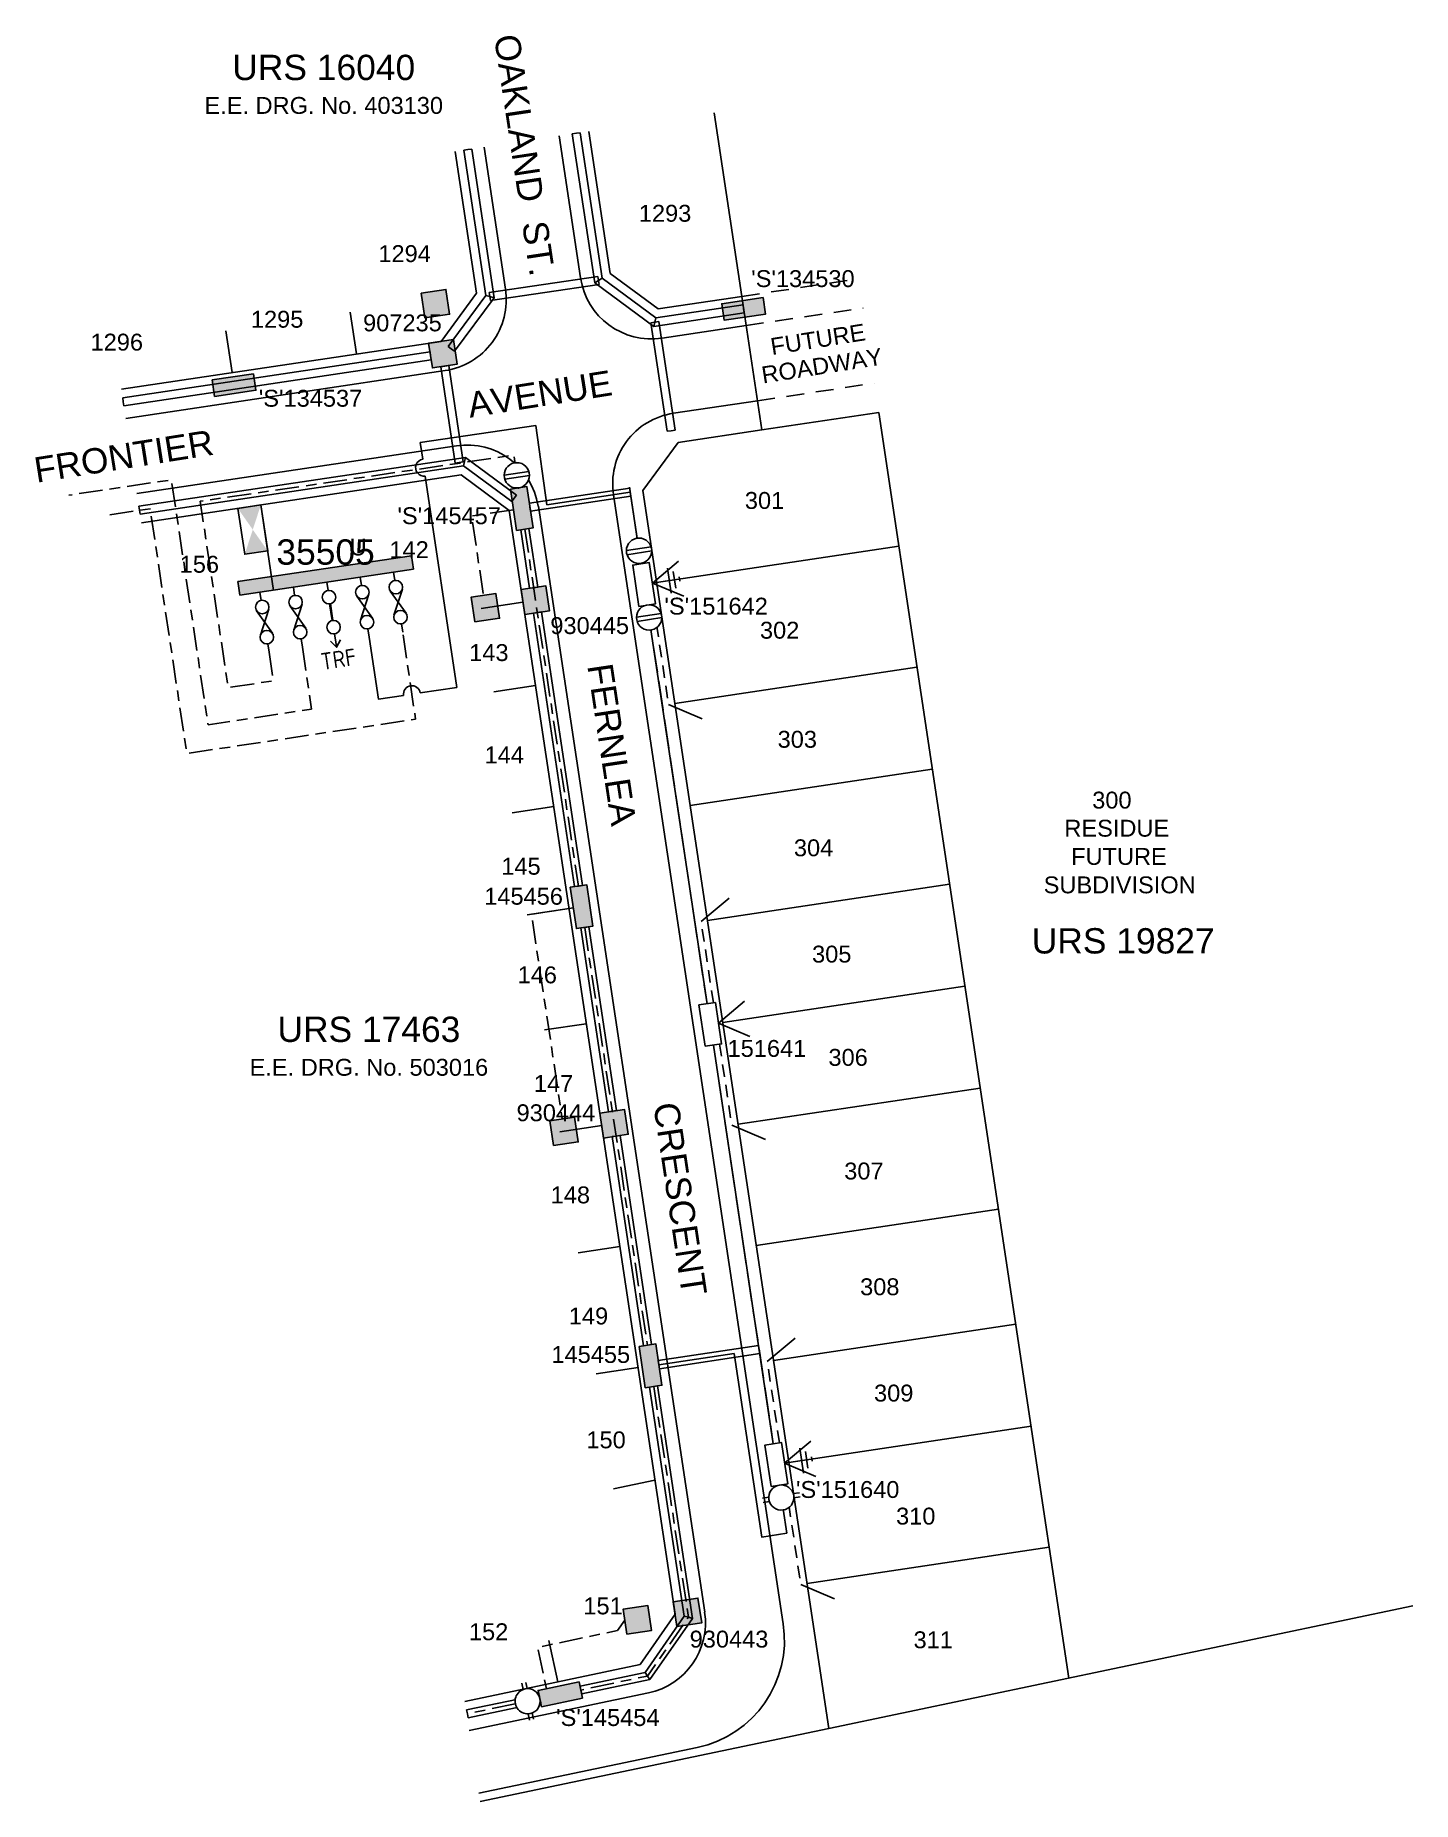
# Model space of a CAD drawing. Header units: metres. Extents: x 298033 to 298196, y 6268902 to 6269111.
import ezdxf
from ezdxf.enums import TextEntityAlignment as Align

# ---------------------------------------------------------------- set-up
doc = ezdxf.new("R2010")
doc.units = ezdxf.units.M
doc.header["$LTSCALE"] = 0.7
for name, pattern in [('Cable Exist OH', [1, 1, 0]), ('Cable Exist UG', [8.2, 4, -1.2, 1.8, -1.2]), ('Dash', [5, 3, -2]), ('IE Trench LV', [6.5, 5, -1.5])]:
    doc.linetypes.add(name, pattern=pattern)
doc.layers.get('0').update_dxf_attribs({"color": 6})
for name, color, linetype in [('_User Miscellaneous1', 3, 'Continuous'), ('_User Miscellaneous4', 7, 'Continuous'), ('_User Miscellaneous6', 7, 'Continuous'), ('_User Miscellaneous7', 150, 'Continuous'), ('_User Miscellaneous8', 7, 'Continuous'), ('_User_LV_Exist', 7, 'Continuous'), ('Cadastre Developer_SP_NEW', 4, 'Continuous'), ('Cadastre Roads_SP_NEW', 8, 'Continuous'), ('Equip_LV_MOD', 5, 'Continuous'), ('Equip_LV_NEW', 5, 'Continuous'), ('Mains_LV_NEW_T84', 2, 'Continuous'), ('Services_SP_NEW_UG', 2, 'Continuous'), ('Sub_LV_EXT', 5, 'Continuous'), ('Sub_SP_EXT', 7, 'Continuous'), ('SupportsUG_SP_LV_EXT', 7, 'Continuous'), ('SupportsUG_SP_LV_NEW', 2, 'Continuous'), ('SupportsUG_SP_LV_SL_EXT', 7, 'Continuous'), ('Trench_SP_NEW', 2, 'Continuous'), ('UG_Details_SP_MISC', 7, 'Continuous')]:
    doc.layers.add(name, color=color, linetype=linetype)
doc.styles.add('ARIAL', font='arial.ttf', dxfattribs={"height": 2})
doc.styles.add('COLUMN_LABEL', font='arial.ttf')
doc.styles.add('iecARIAL', font='arial.ttf', dxfattribs={"height": 2})
doc.styles.add('IESYMBOL1', font='isocp.shx')
doc.styles.add('POLE_LABEL', font='arial.ttf')
doc.styles.get("Standard").update_dxf_attribs({"font": 'arial.ttf'})
doc.styles.add('style1', font='iso3098b.shx')
doc.linetypes.add('Cable New UG', pattern='A,8,-1,["x",style1,S=3.5,R=0,X=0.35,Y=-1],-3.5', length=12.5)

# ---------------------------------------------------------------- blocks, each defined once
blk = doc.blocks.new('PILLAR_EXT')
blk.add_hatch(color=256).paths.add_polyline_path([(-2.475, 2.49), (-2.475, 0.51), (2.475, 0.51), (2.475, 2.49)])
blk.add_lwpolyline([(-2.475, 0.51), (2.475, 0.51), (2.475, 2.49), (-2.475, 2.49)], close=True)
for tag, p, flags in [('OWNED_BY', (0, 1.3), 9), ('STATE', (0, 1.1), 9), ('SUPPORT_TYPE', (0, 0.9), 9), ('USAGE', (0, 0.7), 9), ('LEGEND', (0, 0.5), 9), ('LOCATION', (0, 0.3), 9), ('NOTES', (0, 0.1), 9), ('PARENT', (0, -0.1), 9), ('STREETNAME', (0, -0.3), 9), ('SUBURB', (0, -0.5), 1)]:
    blk.add_attdef(tag, p, '', height=0.2, dxfattribs=dict(flags=flags))
at = {"layer": '_User Miscellaneous6', "style": 'ARIAL', "flags": 8}
blk.add_attdef('ASSET_NUM', text='', height=2, dxfattribs=at).set_placement((1.5, 7.5), align=Align.TOP_LEFT)
blk = doc.blocks.new('COLUMN_EXT')
at = {"layer": '_User Miscellaneous7'}
blk.add_hatch(color=256, dxfattribs=at).paths.add_polyline_path([(-7.49, 1.48), (-7.49, -1.49), (-4.52, -1.49), (-4.52, 1.48)])
at = {"layer": '_User Miscellaneous8'}
blk.add_hatch(color=256, dxfattribs=at).paths.add_polyline_path([(-1.49, 1.48), (-1.49, -1.49), (1.48, -1.49), (1.48, 1.48)])
at = {"layer": '_User Miscellaneous7'}
blk.add_lwpolyline([(-7.49, -1.49), (-4.52, -1.49), (-4.52, 1.48), (-7.49, 1.48)], close=True, dxfattribs=at)
at = {"layer": '_User Miscellaneous8'}
blk.add_lwpolyline([(-1.49, -1.49), (1.48, -1.49), (1.48, 1.48), (-1.49, 1.48)], close=True, dxfattribs=at)
at = {"flags": 9}
for tag, style, p in [('STRUCTURE_PLANT_NUMBER', 'POLE_LABEL', (1.81, 0.03)), ('STREET_CODE', 'COLUMN_LABEL', (1.81, -0.2))]:
    blk.add_attdef(tag, text='', height=0.2, dxfattribs=dict(at, style=style)).set_placement(p, align=Align.MIDDLE_LEFT)
for tag, p in [('COLUMN_TYPE', (1.81, -0.4)), ('OWNED_BY', (1.81, -0.6)), ('STATE', (1.81, -0.8)), ('USAGE', (1.81, -1)), ('STREETNAME', (1.81, -1.6)), ('SUBURB', (1.81, -1.8)), ('LEGEND', (1.81, -1.2)), ('LOCATION', (1.81, -1.4)), ('NOTES', (1.81, -2))]:
    blk.add_attdef(tag, text='', height=0.2, dxfattribs=at).set_placement(p, align=Align.MIDDLE_LEFT)
at = {"flags": 1}
blk.add_attdef('Z', (1.81, -2.35), '', height=0.2, dxfattribs=at)
at = {"layer": '_User Miscellaneous6', "style": 'ARIAL', "flags": 8}
blk.add_attdef('ASSET_NUM', text='', height=2, dxfattribs=at).set_placement((2, 2), align=Align.MIDDLE_LEFT)
blk = doc.blocks.new('*U24')
blk.add_lwpolyline([(0, 1.375), (5.5, 1.375), (5.5, -1.375), (0, -1.375)], close=True)
blk.add_solid([(0, -1.375), (0, 1.375), (5.5, 1.375), (5.5, -1.375)])
for tag, height, flags, p in [('ASSET_NUM', 3, 8, (5.84, 2.545)), ('STREET_CODE', 0.2, 9, (5.34, 0.545)), ('OPERATING_VOLTAGE', 0.2, 9, (5.34, -0.055)), ('CONSTRUCTED_VOLTAGE', 0.2, 9, (5.34, 0.345)), ('NO_PHASES', 0.2, 9, (5.34, 0.145)), ('ORIENTATION', 0.2, 9, (5.34, -0.255)), ('OWNED_BY', 0.2, 9, (5.34, -0.455)), ('OPERATED_BY', 0.2, 9, (5.34, -0.655)), ('SECONDARY_VOLTAGE', 0.2, 9, (5.34, -1.055)), ('STATE', 0.2, 9, (5.34, -1.255)), ('SUBSTATION_TYPE', 0.2, 9, (5.34, -1.655)), ('USAGE', 0.2, 9, (5.34, -1.855)), ('MAINTAINED_BY', 0.2, 9, (5.34, -0.855)), ('PARENT', 0.2, 9, (5.34, -1.455)), ('LEGEND', 0.2, 9, (5.34, -2.055)), ('Z', 0.2, 1, (5.34, -3.055)), ('STREETNAME', 0.2, 9, (5.34, -2.455)), ('SUBURB', 0.2, 9, (5.34, -2.655)), ('LOCATION', 0.2, 9, (5.34, -2.255)), ('NOTES', 0.2, 9, (5.34, -2.855))]:
    blk.add_attdef(tag, text='', height=height, dxfattribs=dict(flags=flags)).set_placement(p, align=Align.MIDDLE_LEFT)
blk = doc.blocks.new('*U22')
at = {"lineweight": -3}
blk.add_lwpolyline([(-2.48, 2.49), (2.47, 2.49), (2.47, 0.51), (-2.48, 0.51)], close=True, dxfattribs=at)
for tag, flags, p in [('STREET_CODE', 9, (1.5, 3.5)), ('OWNED_BY', 9, (1.5, 3.3)), ('OPERATED_BY', 9, (1.5, 3.1)), ('STATE', 9, (1.5, 2.7)), ('SUPPORT_TYPE', 9, (1.5, 2.5)), ('MAINTAINED_BY', 9, (1.5, 2.9)), ('USAGE', 9, (1.5, 2.3)), ('LEGEND', 9, (1.5, 2.1)), ('SUBURB', 9, (1.5, 1.7)), ('STREETNAME', 9, (1.5, 1.5)), ('Z', 1, (1.5, 0.9)), ('PARENT', 9, (1.5, 1.9)), ('LOCATION', 9, (1.5, 1.3)), ('NOTES', 9, (1.5, 1.1))]:
    blk.add_attdef(tag, text='', height=0.2, dxfattribs=dict(flags=flags)).set_placement(p, align=Align.MIDDLE_LEFT)
at = {"layer": '_User Miscellaneous4', "style": 'ARIAL', "flags": 8}
blk.add_attdef('ASSET_NUM', text='', height=2, dxfattribs=at).set_placement((2, 5.5), align=Align.MIDDLE_LEFT)
blk = doc.blocks.new('A$C1B2C29DD')
at = {"layer": 'Services_SP_NEW_UG', "color": 2, "flags": 128}
for points in [[(0, 0), (-2.1, 3.44)], [(0, 0), (2.1, 3.44)]]:
    blk.add_lwpolyline(points, dxfattribs=at)
blk = doc.blocks.new('*U31')
at = {"layer": 'Services_SP_NEW_UG', "color": 2, "flags": 128}
blk.add_lwpolyline([(14.5, -0.75), (16.75, 2.93)], dxfattribs=at)
at = {"layer": 'Services_SP_NEW_UG', "color": 2, "linetype": 'Dash', "ltscale": 0.7, "flags": 128}
blk.add_lwpolyline([(2.47, -0.75), (14.5, -0.75)], dxfattribs=at)
blk = doc.blocks.new('*U32')
at = {"layer": 'Services_SP_NEW_UG', "color": 2, "flags": 128}
blk.add_lwpolyline([(12.2, -0.75), (14.45, 2.93)], dxfattribs=at)
at = {"layer": 'Services_SP_NEW_UG', "color": 2, "linetype": 'Dash', "ltscale": 0.7, "flags": 128}
blk.add_lwpolyline([(2.47, -0.75), (12.2, -0.75)], dxfattribs=at)
blk = doc.blocks.new('*U33')
at = {"layer": 'Services_SP_NEW_UG', "color": 2, "flags": 128}
blk.add_lwpolyline([(-12.2, -0.75), (-14.45, 2.93)], dxfattribs=at)
at = {"layer": 'Services_SP_NEW_UG', "color": 2, "linetype": 'Dash', "ltscale": 0.7, "flags": 128}
blk.add_lwpolyline([(-2.47, -0.75), (-12.2, -0.75)], dxfattribs=at)
blk = doc.blocks.new('*U34')
at = {"layer": 'Services_SP_NEW_UG', "color": 2, "flags": 128}
blk.add_lwpolyline([(-12.2, -0.75), (-14.45, 2.93)], dxfattribs=at)
at = {"layer": 'Services_SP_NEW_UG', "color": 2, "linetype": 'Dash', "ltscale": 0.7, "flags": 128}
blk.add_lwpolyline([(-2.47, -0.75), (-12.2, -0.75)], dxfattribs=at)
blk = doc.blocks.new('*U35')
at = {"layer": 'Services_SP_NEW_UG', "color": 2, "flags": 128}
blk.add_lwpolyline([(14.5, -0.75), (16.75, 2.93)], dxfattribs=at)
at = {"layer": 'Services_SP_NEW_UG', "color": 2, "linetype": 'Dash', "ltscale": 0.7, "flags": 128}
blk.add_lwpolyline([(2.47, -0.75), (14.5, -0.75)], dxfattribs=at)
blk = doc.blocks.new('LV_UG_LINKS_CLOSED_NEW')
for tag, flags, p in [('ACTUAL_STATUS', 9, (1.5, 0)), ('CONSTRUCTED_VOLTAGE', 9, (1.5, -0.2)), ('OPERATING_VOLTAGE', 9, (1.5, -0.6)), ('ORIENTATION', 9, (1.5, -0.8)), ('STATE', 9, (1.5, -1)), ('SWITCH_TYPE', 9, (1.5, -1.2)), ('OWNED_BY', 9, (1.5, -1.8)), ('OPERATED_BY', 9, (1.5, -2)), ('NO_PHASES', 9, (1.5, -0.4)), ('USAGE', 9, (1.5, -1.4)), ('NOTES', 9, (1.5, -1.6)), ('TYPE', 9, (1.5, -2.6)), ('Z', 1, (1.5, -2.8)), ('MAINTAINED_BY', 9, (1.5, -2.2)), ('NUMBER_OF_PHASES', 9, (1.5, -2.4))]:
    blk.add_attdef(tag, text='', height=0.2, dxfattribs=dict(flags=flags)).set_placement(p, align=Align.MIDDLE_LEFT)
blk.add_wipeout([(-1.06, -5.84), (-1.18, -5.98), (-1.29, -6.14), (-1.37, -6.31), (-1.43, -6.48), (-1.48, -6.67), (-1.49, -6.85), (-1.49, -7.04), (-1.46, -7.23), (-1.41, -7.41), (-1.33, -7.58), (-1.24, -7.74), (-1.12, -7.89), (-0.99, -8.02), (-0.84, -8.14), (-0.68, -8.23), (-0.51, -8.31), (-0.33, -8.36), (-0.14, -8.39), (0.05, -8.39), (0.23, -8.38), (0.42, -8.33), (0.59, -8.27), (0.76, -8.19), (0.92, -8.08), (1.06, -7.96), (1.18, -7.82), (1.29, -7.66), (1.37, -7.49), (1.43, -7.32), (1.48, -7.13), (1.49, -6.95), (1.49, -6.76), (1.46, -6.57), (1.41, -6.39), (1.33, -6.22), (1.24, -6.06), (1.12, -5.91), (0.99, -5.78), (0.84, -5.66), (0.68, -5.57), (0.51, -5.49), (0.33, -5.44), (0.14, -5.41), (-0.05, -5.41), (-0.23, -5.42), (-0.42, -5.47), (-0.59, -5.53), (-0.76, -5.61), (-0.92, -5.72)])
for p, q in [((-1.48, -6.65), (1.48, -6.65)), ((-1.48, -7.15), (1.48, -7.15))]:
    blk.add_line(p, q)
blk.add_circle((0, -6.9), 1.5)
blk = doc.blocks.new('LV_UG_LINKS_OPEN_NEW')
for tag, p, flags in [('ORIENTATION', (0, 0), 9), ('Z', (0, 0), 1), ('USAGE', (0, -0.2), 9), ('NOTES', (0, -0.4), 9)]:
    blk.add_attdef(tag, p, '', height=0.2, dxfattribs=dict(flags=flags))
blk.add_wipeout([(-1.17, -5.97), (-1.28, -6.12), (-1.36, -6.29), (-1.43, -6.46), (-1.47, -6.65), (-1.49, -6.83), (-1.49, -7.02), (-1.46, -7.21), (-1.41, -7.39), (-1.34, -7.56), (-1.25, -7.72), (-1.13, -7.87), (-1, -8.01), (-0.86, -8.12), (-0.7, -8.22), (-0.53, -8.3), (-0.35, -8.35), (-0.16, -8.39), (0.03, -8.39), (0.21, -8.38), (0.4, -8.34), (0.57, -8.28), (0.74, -8.2), (0.9, -8.09), (1.04, -7.97), (1.17, -7.83), (1.28, -7.68), (1.36, -7.51), (1.43, -7.34), (1.47, -7.15), (1.49, -6.97), (1.49, -6.78), (1.46, -6.59), (1.41, -6.41), (1.34, -6.24), (1.25, -6.08), (1.13, -5.93), (1, -5.79), (0.86, -5.68), (0.7, -5.58), (0.53, -5.5), (0.35, -5.45), (0.16, -5.41), (-0.03, -5.41), (-0.21, -5.42), (-0.4, -5.46), (-0.57, -5.52), (-0.74, -5.6), (-0.9, -5.71), (-1.04, -5.83)])
for p, q in [((-1.47, -6.65), (-2.22, -6.65)), ((-1.47, -7.15), (-2.22, -7.15)), ((1.47, -6.65), (2.22, -6.65)), ((1.47, -7.15), (2.22, -7.15))]:
    blk.add_line(p, q)
blk.add_lwpolyline([(1.49, -6.9, 1), (-1.49, -6.9, 1)], format="xyb", close=True)
blk = doc.blocks.new('TX_LINK_NEW')
h = blk.add_hatch(color=256)
edge = h.paths.add_edge_path()
edge.add_line((2.6, 0.05), (4.6, 0.05))
edge.add_arc((5.4, 0.01), 0.8, 177.2353, 184.4027)
edge.add_line((4.6, -0.05), (2.6, -0.05))
edge.add_arc((1.8, 0), 0.8, 356.4167, 363.5833)
blk.add_line((7.2, 0.01), (7.8, 0.01))
for points in [[(1, 0), (0, 0)], [(2.6, 0.05), (4.6, 0.05)], [(6.2, 0.01), (7.2, 0.01)], [(7, -0.59), (7.8, 0.01), (7, 0.61)], [(2.6, -0.05), (4.6, -0.05)]]:
    blk.add_lwpolyline(points)
for centre in [(1.8, 0), (5.4, 0.01)]:
    blk.add_circle(centre, 0.8)
for centre, start, end in [((1.8, 0), 356.4167, 3.5833), ((5.4, 0.01), 177.2353, 184.4027)]:
    blk.add_arc(centre, 0.8, start, end)
at = {"style": 'IESYMBOL1'}
blk.add_text('TRF', height=2, rotation=90, dxfattribs=at).set_placement((9.24, 0.01), align=Align.MIDDLE_CENTER)
at = {"flags": 1}
blk.add_attdef('Z', (0, 0), '', height=0.2, dxfattribs=at)
at = {"layer": 'Sub_LV_EXT', "flags": 1}
for tag, p in [('ORIENTATION', (2.14, -1.53)), ('USAGE', (2.14, -1.14)), ('NOTES', (2.14, -3.07))]:
    blk.add_attdef(tag, p, '', height=0.2, dxfattribs=at)
blk = doc.blocks.new('LV_UG_DFUSE_CLOSED_NEW')
for points in [[(1, 0), (0, 0)], [(5.04, 0.73), (2.16, -0.72)], [(5.05, -0.71), (2.16, 0.72)], [(6.2, 0.01), (7.2, 0.01)]]:
    blk.add_lwpolyline(points)
for centre in [(1.8, 0), (5.4, 0.01)]:
    blk.add_circle(centre, 0.8)
for tag, flags, p in [('ACTUAL_STATUS', 9, (1.5, 0)), ('CONSTRUCTED_VOLTAGE', 9, (1.5, -0.2)), ('OPERATED_BY', 9, (1.5, -0.6)), ('OWNED_BY', 9, (1.5, -1)), ('OPERATING_VOLTAGE', 9, (1.5, -1.2)), ('ORIENTATION', 9, (1.5, -1.4)), ('STATE', 9, (1.5, -1.6)), ('SWITCH_TYPE', 9, (1.5, -1.8)), ('NO_PHASES', 9, (1.5, -0.4)), ('MAINTAINED_BY', 9, (1.5, -0.8)), ('USAGE', 9, (1.5, -2)), ('Z', 1, (1.5, -2.4)), ('NOTES', 9, (1.5, -2.2))]:
    blk.add_attdef(tag, text='', height=0.2, dxfattribs=dict(flags=flags)).set_placement(p, align=Align.MIDDLE_LEFT)
blk = doc.blocks.new('*U30')
for points in [[(1, 0), (0, 0)], [(6.2, 0.01), (7.2, 0.01)]]:
    blk.add_lwpolyline(points)
for centre in [(1.8, 0), (5.4, 0.01)]:
    blk.add_circle(centre, 0.8)
for tag, flags, p in [('ACTUAL_STATUS', 9, (1.5, 0)), ('CONSTRUCTED_VOLTAGE', 9, (1.5, -0.2)), ('OPERATED_BY', 9, (1.5, -0.6)), ('OWNED_BY', 9, (1.5, -1)), ('OPERATING_VOLTAGE', 9, (1.5, -1.2)), ('ORIENTATION', 9, (1.5, -1.4)), ('STATE', 9, (1.5, -1.6)), ('SWITCH_TYPE', 9, (1.5, -1.8)), ('NO_PHASES', 9, (1.5, -0.4)), ('MAINTAINED_BY', 9, (1.5, -0.8)), ('USAGE', 9, (1.5, -2)), ('Z', 1, (1.5, -2.4)), ('NOTES', 9, (1.5, -2.2))]:
    blk.add_attdef(tag, text='', height=0.2, dxfattribs=dict(flags=flags)).set_placement(p, align=Align.MIDDLE_LEFT)
blk = doc.blocks.new('*U25')
for points in [[(1, 0), (0, 0)], [(5.04, 0.73), (2.16, -0.72)], [(5.05, -0.71), (2.16, 0.72)], [(6.2, 0.01), (7.2, 0.01)]]:
    blk.add_lwpolyline(points)
for centre in [(1.8, 0), (5.4, 0.01)]:
    blk.add_circle(centre, 0.8)
for tag, flags, p in [('ACTUAL_STATUS', 9, (1.5, 0)), ('CONSTRUCTED_VOLTAGE', 9, (1.5, -0.2)), ('OPERATED_BY', 9, (1.5, -0.6)), ('OWNED_BY', 9, (1.5, -1)), ('OPERATING_VOLTAGE', 9, (1.5, -1.2)), ('ORIENTATION', 9, (1.5, -1.4)), ('STATE', 9, (1.5, -1.6)), ('SWITCH_TYPE', 9, (1.5, -1.8)), ('NO_PHASES', 9, (1.5, -0.4)), ('MAINTAINED_BY', 9, (1.5, -0.8)), ('USAGE', 9, (1.5, -2)), ('Z', 1, (1.5, -2.4)), ('NOTES', 9, (1.5, -2.2))]:
    blk.add_attdef(tag, text='', height=0.2, dxfattribs=dict(flags=flags)).set_placement(p, align=Align.MIDDLE_LEFT)
blk = doc.blocks.new('Earth')
for p, q in [((0, -2.04), (0, 0)), ((-1.5, -2.04), (1.5, -2.04)), ((-1, -2.64), (1, -2.64)), ((-0.25, -3.24), (0.25, -3.24))]:
    blk.add_line(p, q)
blk = doc.blocks.new('*U41')
blk.add_wipeout([(-1.17, -0.57), (-1.28, -0.72), (-1.36, -0.89), (-1.43, -1.06), (-1.47, -1.25), (-1.49, -1.43), (-1.49, -1.62), (-1.46, -1.81), (-1.41, -1.99), (-1.34, -2.16), (-1.25, -2.32), (-1.13, -2.47), (-1, -2.61), (-0.86, -2.72), (-0.7, -2.82), (-0.53, -2.9), (-0.35, -2.95), (-0.16, -2.99), (0.03, -2.99), (0.21, -2.98), (0.4, -2.94), (0.57, -2.88), (0.74, -2.8), (0.9, -2.69), (1.04, -2.57), (1.17, -2.43), (1.28, -2.28), (1.36, -2.11), (1.43, -1.94), (1.47, -1.75), (1.49, -1.57), (1.49, -1.38), (1.46, -1.19), (1.41, -1.01), (1.34, -0.84), (1.25, -0.68), (1.13, -0.53), (1, -0.39), (0.86, -0.28), (0.7, -0.18), (0.53, -0.1), (0.35, -0.05), (0.16, -0.01), (-0.03, -0.01), (-0.21, -0.02), (-0.4, -0.06), (-0.57, -0.12), (-0.74, -0.2), (-0.9, -0.31), (-1.04, -0.43)])
for p, q in [((-1.47, -1.25), (-2.22, -1.25)), ((-1.47, -1.75), (-2.22, -1.75)), ((1.47, -1.25), (2.22, -1.25)), ((1.47, -1.75), (2.22, -1.75))]:
    blk.add_line(p, q)
blk.add_lwpolyline([(1.49, -1.5, 1), (-1.49, -1.5, 1)], format="xyb", close=True)
for tag, p, flags in [('ORIENTATION', (0, 0), 9), ('Z', (0, 0), 1), ('USAGE', (0, -0.2), 9), ('NOTES', (0, -0.4), 9)]:
    blk.add_attdef(tag, p, '', height=0.2, dxfattribs=dict(flags=flags))

msp = doc.modelspace()

# ---------------------------------------------------------------- hatches: boundary and pattern name
at = {"layer": 'Equip_LV_MOD'}
h = msp.add_hatch(color=256, dxfattribs=at)
h.dxf.hatch_style = 1
h.paths.add_polyline_path([(298056.74, 6269046.44), (298056.98, 6269044.86), (298077.55, 6269047.93), (298077.32, 6269049.51)])

# ---------------------------------------------------------------- linework, layer by layer
at = {"layer": '_User Miscellaneous1', "color": 8, "linetype": 'Dash'}
for p, q in [((298116.44, 6269080.23), (298130.27, 6269082.3)), ((298116.93, 6269076.77), (298130.79, 6269078.84)), ((298118.27, 6269067.87), (298132.12, 6269069.94))]:
    msp.add_line(p, q, dxfattribs=at)
at = {"layer": '_User_LV_Exist', "color": 7, "linetype": 'Cable Exist UG', "flags": 128}
for points in [[(298060.43, 6269038.09), (298060.94, 6269034.7), (298055.59, 6269033.9), (298052.28, 6269055.97), (298089.43, 6269061.42), (298089.99, 6269057.44)], [(298064.38, 6269038.68), (298065.48, 6269031.34), (298053.21, 6269029.5), (298048.87, 6269058.5), (298036.72, 6269056.68)], [(298041.56, 6269054.36), (298046.35, 6269055.08), (298050.69, 6269026.09), (298077.79, 6269030.15), (298076.26, 6269040.45)], [(298089.38, 6269054.95), (298084.43, 6269054.21), (298085.83, 6269044.81)], [(298090.73, 6269052.65), (298097.08, 6269010.39)], [(298096.47, 6269007.8), (298091.52, 6269007.05), (298095.16, 6268982.81)], [(298097.82, 6269005.5), (298105.26, 6268956)], [(298105.99, 6268951.11), (298110.1, 6268923.78), (298105.27, 6268916.83), (298097.38, 6268915.17)], [(298102.56, 6268923.45), (298101.7, 6268922.21), (298092.25, 6268920.23), (298093.28, 6268915.32)], [(298089.6, 6268913.54), (298083.93, 6268912.35)]]:
    msp.add_lwpolyline(points, dxfattribs=at)
at = {"layer": 'Cadastre Developer_SP_NEW', "linetype": 'Continuous'}
for p, q in [((298116.42, 6269080.23), (298113.17, 6269101.97)), ((298098.31, 6269099.75), (298100.84, 6269082.95)), ((298085.01, 6269080.59), (298082.49, 6269097.39)), ((298100.84, 6269082.95), (298106.53, 6269078.75)), ((298080.81, 6269074.9), (298085.01, 6269080.59)), ((298106.53, 6269078.75), (298116.42, 6269080.23)), ((298116.42, 6269080.23), (298118.79, 6269064.41)), ((298042.94, 6269069.23), (298080.81, 6269074.9)), ((298118.79, 6269064.41), (298132.64, 6269066.48)), ((298155.17, 6268916.59), (298132.64, 6269066.48)), ((298108.9, 6269062.93), (298104.7, 6269057.24)), ((298108.9, 6269062.93), (298118.79, 6269064.41)), ((298083.19, 6269059.08), (298088.88, 6269054.88)), ((298104.7, 6269057.24), (298126.74, 6268910.62)), ((298060.98, 6269045.41), (298059.46, 6269055.53)), ((298108.52, 6268924.16), (298088.88, 6269054.88)), ((298135.02, 6269050.65), (298106.34, 6269046.34)), ((298090.51, 6269044.03), (298085.56, 6269043.28)), ((298108.5, 6269032.01), (298137.17, 6269036.32)), ((298087.05, 6269033.4), (298092, 6269034.14)), ((298110.31, 6269019.94), (298138.99, 6269024.25)), ((298089.21, 6269019.06), (298094.15, 6269019.8)), ((298112.36, 6269006.29), (298141.04, 6269010.6)), ((298091.02, 6269006.99), (298095.96, 6269007.74)), ((298114.17, 6268994.23), (298142.85, 6268998.54)), ((298093.07, 6268993.35), (298098.01, 6268994.09)), ((298115.99, 6268982.17), (298144.66, 6268986.47)), ((298094.88, 6268981.28), (298099.83, 6268982.02)), ((298118.14, 6268967.83), (298146.82, 6268972.14)), ((298097.04, 6268966.94), (298101.98, 6268967.69)), ((298120.19, 6268954.18), (298148.87, 6268958.49)), ((298099.19, 6268952.6), (298104.14, 6268953.35)), ((298122, 6268942.11), (298150.68, 6268946.42)), ((298101.24, 6268938.99), (298106.14, 6268940.01)), ((298124.16, 6268927.78), (298152.84, 6268932.09)), ((298126.74, 6268910.62), (298195.89, 6268925.15)), ((298104.37, 6268918.19), (298108.52, 6268924.16)), ((298094.62, 6268916.14), (298093.59, 6268921.03)), ((298083.62, 6268913.83), (298104.37, 6268918.19)), ((298085.44, 6268901.95), (298126.74, 6268910.62))]:
    msp.add_line(p, q, dxfattribs=at)
at = {"layer": 'Cadastre Developer_SP_NEW'}
msp.add_line((298083.19, 6269059.08), (298045.31, 6269053.41), dxfattribs=at)
at = {"layer": 'Cadastre Developer_SP_NEW', "linetype": 'Continuous'}
msp.add_lwpolyline([(298070.79, 6269073.41), (298070.05, 6269078.35)], dxfattribs=at)
at = {"layer": 'Cadastre Developer_SP_NEW'}
msp.add_lwpolyline([(298056.07, 6269071.2), (298055.33, 6269076.14)], dxfattribs=at)
at = {"layer": 'Cadastre Roads_SP_NEW', "linetype": 'Continuous'}
for p, q in [((298107, 6269075.28), (298116.93, 6269076.77)), ((298108.33, 6269066.38), (298118.28, 6269067.87)), ((298101.24, 6269056.72), (298121.33, 6268923.02)), ((298112.03, 6268924.4), (298092.34, 6269055.4)), ((298084.15, 6268910.36), (298105.37, 6268914.82)), ((298085.29, 6268902.94), (298111.15, 6268908.37))]:
    msp.add_line(p, q, dxfattribs=at)
at = {"layer": 'Cadastre Roads_SP_NEW', "linetype": 'Continuous', "flags": 128}
for points in [[(298094.81, 6269099.23), (298097.33, 6269082.42)], [(298085.91, 6269097.9), (298088.43, 6269081.1)]]:
    msp.add_lwpolyline(points, dxfattribs=at)
for points in [[(298107, 6269075.28, -0.414046), (298097.33, 6269082.42)], [(298043.46, 6269065.77), (298081.28, 6269071.43, 0.414381), (298088.43, 6269081.1)], [(298108.33, 6269066.38, 0.417691), (298101.24, 6269056.72)], [(298092.29, 6269055.39, 0.414046), (298082.63, 6269062.53), (298044.79, 6269056.87)]]:
    msp.add_lwpolyline(points, format="xyb", dxfattribs=at)
at = {"layer": 'Cadastre Roads_SP_NEW', "linetype": 'Continuous'}
for centre, radius in [((298103.62, 6268923.14), 8.5), ((298108.48, 6268921.09), 13)]:
    msp.add_arc(centre, radius, 281.8625, 8.5464, dxfattribs=at)
at = {"layer": 'Equip_LV_MOD'}
for p, q in [((298056.74, 6269046.44), (298077.32, 6269049.51)), ((298056.74, 6269046.44), (298077.32, 6269049.51)), ((298077.32, 6269049.51), (298077.43, 6269048.72)), ((298077.32, 6269049.51), (298077.43, 6269048.72)), ((298077.55, 6269047.93), (298077.43, 6269048.72)), ((298077.55, 6269047.93), (298077.43, 6269048.72)), ((298056.74, 6269046.44), (298056.86, 6269045.65)), ((298056.74, 6269046.44), (298056.86, 6269045.65)), ((298056.98, 6269044.86), (298077.55, 6269047.93)), ((298056.98, 6269044.86), (298077.55, 6269047.93)), ((298056.98, 6269044.86), (298056.86, 6269045.65)), ((298056.98, 6269044.86), (298056.86, 6269045.65))]:
    msp.add_line(p, q, dxfattribs=at)
at = {"layer": 'Mains_LV_NEW_T84', "linetype": 'Cable New UG'}
for p, q in [((298105.67, 6269040.72), (298112.32, 6268996.45)), ((298113.06, 6268991.56), (298120.15, 6268944.34)), ((298106.6, 6268953.7), (298115.51, 6268955.04))]:
    msp.add_line(p, q, dxfattribs=at)
at = {"layer": 'Mains_LV_NEW_T84', "linetype": 'Cable New UG', "flags": 128}
for points in [[(298078.65, 6269060.93), (298078.35, 6269062.91), (298092.03, 6269064.95)], [(298092.03, 6269064.95), (298093.35, 6269055.55), (298103.22, 6269057.03), (298104.04, 6269051.58)], [(298078.34, 6269033.27), (298082.67, 6269033.92), (298078.94, 6269058.95)], [(298072.29, 6269039.86), (298073.39, 6269032.53), (298076.37, 6269032.97)], [(298115.51, 6268955.04), (298118.78, 6268933.28), (298121.75, 6268933.73)], [(298121.75, 6268933.73), (298120.89, 6268939.44)]]:
    msp.add_lwpolyline(points, dxfattribs=at)
msp.add_lwpolyline([(298076.37, 6269032.97, -1), (298078.34, 6269033.27)], format="xyb", dxfattribs=at)
at = {"layer": 'Mains_LV_NEW_T84'}
msp.add_arc((298078.79, 6269059.94), 1, 98.4823, 278.4823, dxfattribs=at)
at = {"layer": 'Trench_SP_NEW', "linetype": 'IE Trench LV'}
for p, q in [((298103.13, 6269057.64), (298104.49, 6269048.57)), ((298105.23, 6269043.67), (298112.32, 6268996.45)), ((298113.06, 6268991.56), (298120.15, 6268944.34))]:
    msp.add_line(p, q, dxfattribs=at)
at = {"layer": 'UG_Details_SP_MISC'}
for p, q in [((298096.35, 6269099.47), (298096.83, 6269099.54)), ((298096.35, 6269099.47), (298099, 6269081.85)), ((298097.3, 6269099.61), (298096.83, 6269099.54)), ((298097.3, 6269099.61), (298099.89, 6269082.39)), ((298083.5, 6269097.54), (298083.97, 6269097.61)), ((298086.09, 6269080.32), (298083.5, 6269097.54)), ((298084.45, 6269097.68), (298083.97, 6269097.61)), ((298087.09, 6269080.07), (298084.45, 6269097.68)), ((298086.52, 6269080.67), (298099.38, 6269082.59)), ((298099, 6269081.85), (298099.45, 6269082.12)), ((298099, 6269081.85), (298106.01, 6269076.67)), ((298099.38, 6269082.59), (298099.45, 6269082.12)), ((298099.89, 6269082.39), (298099.45, 6269082.12)), ((298099.52, 6269081.65), (298099.45, 6269082.12)), ((298099.89, 6269082.39), (298106.26, 6269077.68)), ((298081.63, 6269074.3), (298086.09, 6269080.32)), ((298082.41, 6269073.73), (298087.09, 6269080.07)), ((298086.09, 6269080.32), (298086.59, 6269080.2)), ((298086.52, 6269080.67), (298086.59, 6269080.2)), ((298087.09, 6269080.07), (298086.59, 6269080.2)), ((298086.66, 6269079.72), (298086.59, 6269080.2)), ((298086.66, 6269079.72), (298099.52, 6269081.65)), ((298106.01, 6269076.67), (298116.71, 6269078.28)), ((298106.26, 6269077.68), (298106.13, 6269077.18)), ((298106.26, 6269077.68), (298116.57, 6269079.23)), ((298116.57, 6269079.23), (298116.64, 6269078.75)), ((298116.71, 6269078.28), (298116.64, 6269078.75)), ((298105.66, 6269077.11), (298106.13, 6269077.18)), ((298105.66, 6269077.11), (298107.59, 6269064.25)), ((298106.01, 6269076.67), (298106.13, 6269077.18)), ((298106.61, 6269077.25), (298106.13, 6269077.18)), ((298106.61, 6269077.25), (298108.54, 6269064.39)), ((298043.1, 6269068.23), (298079.5, 6269073.67)), ((298079.5, 6269073.67), (298079.57, 6269073.2)), ((298081.63, 6269074.3), (298082.02, 6269074.01)), ((298082.41, 6269073.73), (298082.02, 6269074.01)), ((298043.24, 6269067.28), (298079.64, 6269072.73)), ((298079.64, 6269072.73), (298079.57, 6269073.2)), ((298080.78, 6269071.9), (298081.25, 6269071.97)), ((298080.78, 6269071.9), (298082.49, 6269060.49)), ((298081.73, 6269072.04), (298081.25, 6269071.97)), ((298081.73, 6269072.04), (298083.43, 6269060.63)), ((298043.1, 6269068.23), (298043.17, 6269067.75)), ((298043.24, 6269067.28), (298043.17, 6269067.75)), ((298107.59, 6269064.25), (298108.07, 6269064.32)), ((298108.54, 6269064.39), (298108.07, 6269064.32)), ((298083.71, 6269061.16), (298045.02, 6269055.37)), ((298083.71, 6269061.16), (298083.58, 6269060.66)), ((298089.74, 6269056.7), (298083.71, 6269061.16)), ((298083.46, 6269060.15), (298045.16, 6269054.42)), ((298082.49, 6269060.49), (298082.96, 6269060.56)), ((298083.43, 6269060.63), (298082.96, 6269060.56)), ((298083.46, 6269060.15), (298083.58, 6269060.66)), ((298089.17, 6269055.93), (298083.46, 6269060.15)), ((298089.74, 6269056.7), (298089.45, 6269056.32)), ((298091.27, 6269055.72), (298103.15, 6269057.51)), ((298103.15, 6269057.51), (298103.22, 6269057.03)), ((298103.29, 6269056.56), (298103.22, 6269057.03)), ((298045.02, 6269055.37), (298045.09, 6269054.89)), ((298045.16, 6269054.42), (298045.09, 6269054.89)), ((298089.17, 6269055.93), (298089.45, 6269056.32)), ((298091.27, 6269055.72), (298091.34, 6269055.25)), ((298091.41, 6269054.77), (298091.34, 6269055.25)), ((298091.41, 6269054.77), (298103.29, 6269056.56)), ((298090.26, 6269052.58), (298090.73, 6269052.65)), ((298091.3, 6269045.65), (298090.26, 6269052.58)), ((298091.2, 6269052.72), (298090.73, 6269052.65)), ((298092.25, 6269045.79), (298091.2, 6269052.72)), ((298091.3, 6269045.65), (298091.77, 6269045.72)), ((298092.25, 6269045.79), (298091.77, 6269045.72)), ((298091.74, 6269042.71), (298092.21, 6269042.78)), ((298096.61, 6269010.32), (298091.74, 6269042.71)), ((298092.69, 6269042.85), (298092.21, 6269042.78)), ((298097.56, 6269010.46), (298092.69, 6269042.85)), ((298096.61, 6269010.32), (298097.08, 6269010.39)), ((298097.56, 6269010.46), (298097.08, 6269010.39)), ((298097.35, 6269005.43), (298097.83, 6269005.5)), ((298100.63, 6268983.65), (298097.35, 6269005.43)), ((298098.3, 6269005.57), (298097.83, 6269005.5)), ((298101.58, 6268983.79), (298098.3, 6269005.57)), ((298100.63, 6268983.65), (298101.1, 6268983.72)), ((298101.58, 6268983.79), (298101.1, 6268983.72)), ((298101.07, 6268980.71), (298101.54, 6268980.78)), ((298104.79, 6268955.94), (298101.07, 6268980.71)), ((298102.02, 6268980.85), (298101.54, 6268980.78)), ((298105.74, 6268956.08), (298102.02, 6268980.85)), ((298104.79, 6268955.94), (298105.27, 6268956.01)), ((298105.74, 6268956.08), (298105.27, 6268956.01)), ((298106.53, 6268954.18), (298118.41, 6268955.96)), ((298106.53, 6268954.18), (298106.6, 6268953.7)), ((298106.67, 6268953.23), (298118.55, 6268955.01)), ((298118.41, 6268955.96), (298118.48, 6268955.49)), ((298118.55, 6268955.01), (298118.48, 6268955.49)), ((298106.67, 6268953.23), (298106.6, 6268953.7)), ((298105.5, 6268951.04), (298105.98, 6268951.11)), ((298109.6, 6268923.9), (298105.5, 6268951.04)), ((298106.45, 6268951.18), (298105.98, 6268951.11)), ((298110.6, 6268923.66), (298106.45, 6268951.18)), ((298104.98, 6268917.26), (298109.6, 6268923.9)), ((298105.55, 6268916.4), (298110.6, 6268923.66)), ((298109.6, 6268923.9), (298110.1, 6268923.78)), ((298110.6, 6268923.66), (298110.1, 6268923.78)), ((298097.28, 6268915.64), (298104.98, 6268917.26)), ((298104.98, 6268917.26), (298105.27, 6268916.83)), ((298105.55, 6268916.4), (298105.27, 6268916.83)), ((298083.83, 6268912.82), (298092.41, 6268914.62)), ((298092.41, 6268914.62), (298092.51, 6268914.15)), ((298097.28, 6268915.64), (298097.38, 6268915.17)), ((298097.48, 6268914.7), (298097.38, 6268915.17)), ((298097.48, 6268914.7), (298105.55, 6268916.4)), ((298083.83, 6268912.82), (298083.93, 6268912.35)), ((298084.03, 6268911.88), (298083.93, 6268912.35)), ((298084.03, 6268911.88), (298092.61, 6268913.68)), ((298092.61, 6268913.68), (298092.51, 6268914.15))]:
    msp.add_line(p, q, dxfattribs=at)

# ---------------------------------------------------------------- block references
at = {"layer": 'Equip_LV_NEW', "rotation": 278.4823101884573}
for name, p in [('TX_LINK_NEW', (298067.27, 6269046.39)), ('TX_LINK_NEW', (298067.27, 6269046.39)), ('*U30', (298071.22, 6269046.98)), ('*U25', (298071.22, 6269046.98)), ('LV_UG_DFUSE_CLOSED_NEW', (298075.19, 6269047.57)), ('LV_UG_DFUSE_CLOSED_NEW', (298059.36, 6269045.21)), ('LV_UG_DFUSE_CLOSED_NEW', (298059.36, 6269045.21)), ('LV_UG_DFUSE_CLOSED_NEW', (298063.31, 6269045.8)), ('LV_UG_DFUSE_CLOSED_NEW', (298063.31, 6269045.8))]:
    msp.add_blockref(name, p, dxfattribs=at)
at = {"layer": 'Services_SP_NEW_UG', "color": 2}
for p, rotation in [((298105.84, 6269046.27), 278.5463908764028), ((298113.67, 6268994.15), 278.5463909934755), ((298121.5, 6268942.04), 278.546390855023)]:
    msp.add_blockref('A$C1B2C29DD', p, dxfattribs=dict(at, rotation=rotation))
at = {"layer": 'Services_SP_NEW_UG'}
for name, p, rotation in [('*U31', (298106.34, 6269046.34), 278.5463909160001), ('*U33', (298114.17, 6268994.23), 278.5463909182552), ('*U32', (298114.17, 6268994.23), 278.5463909329058), ('*U34', (298122, 6268942.11), 278.5463909227302), ('*U35', (298122, 6268942.11), 278.5463909293534)]:
    msp.add_blockref(name, p, dxfattribs=dict(at, rotation=rotation))
at = {"layer": 'Sub_SP_EXT'}
ref = msp.add_blockref('*U24', (298058.1, 6269055.32), dxfattribs=dict(at, rotation=278.514983371233))
ref.add_attrib('ASSET_NUM_001', '35505', (298061.3, 6269048.45), dxfattribs={"layer": '0', "height": 3})
at = {"layer": 'SupportsUG_SP_LV_EXT'}
ref = msp.add_blockref('PILLAR_EXT', (298116.42, 6269080.22), dxfattribs=dict(at, rotation=188.5149832982289))
ref.add_attrib('ASSET_NUM_001', "'S'134530", (298117.54, 6269081.33), dxfattribs={"layer": '_User Miscellaneous6', "height": 2, "style": 'ARIAL'})
ref = msp.add_blockref('PILLAR_EXT', (298056.07, 6269071.2), dxfattribs=dict(at, rotation=188.5149832982289))
ref.add_attrib('ASSET_NUM_001', "'S'134537", (298059.22, 6269067.16), dxfattribs={"layer": '_User Miscellaneous6', "height": 2, "style": 'ARIAL'})
ref = msp.add_blockref('PILLAR_EXT', (298088.88, 6269054.88), dxfattribs=dict(at, rotation=278.5477777661387))
ref.add_attrib('ASSET_NUM_001', "'S'145457", (298075.64, 6269053.25), dxfattribs={"layer": '_User Miscellaneous6', "height": 2, "style": 'ARIAL'})
ref = msp.add_blockref('PILLAR_EXT', (298095.96, 6269007.72), dxfattribs=dict(at, rotation=278.5463909171621))
ref.add_attrib('ASSET_NUM_001', '145456', (298085.92, 6269008.18), dxfattribs={"layer": '_User Miscellaneous6', "height": 2, "style": 'ARIAL'})
ref = msp.add_blockref('PILLAR_EXT', (298104.14, 6268953.35), dxfattribs=dict(at, rotation=278.2564757394367))
ref.add_attrib('ASSET_NUM_001', '145455', (298093.88, 6268953.91), dxfattribs={"layer": '_User Miscellaneous6', "height": 2, "style": 'ARIAL'})
ref = msp.add_blockref('PILLAR_EXT', (298094.62, 6268916.14), dxfattribs=dict(at, rotation=191.8624689388055))
ref.add_attrib('ASSET_NUM_001', "'S'145454", (298094.43, 6268910.91), dxfattribs={"layer": '_User Miscellaneous6', "height": 2, "style": 'ARIAL'})
at = {"layer": 'SupportsUG_SP_LV_NEW'}
ref = msp.add_blockref('*U22', (298106.34, 6269046.34), dxfattribs=dict(at, rotation=98.54639091631239))
ref.add_attrib('ASSET_NUM_001', "'S'151642", (298107.26, 6269042.54), dxfattribs={"layer": '_User Miscellaneous4', "height": 2, "style": 'ARIAL'})
ref = msp.add_blockref('*U22', (298114.17, 6268994.23), dxfattribs=dict(at, rotation=98.54639091631239))
ref.add_attrib('ASSET_NUM_001', '151641', (298114.74, 6268990.16), dxfattribs={"layer": '_User Miscellaneous4', "height": 2, "style": 'ARIAL'})
ref = msp.add_blockref('*U22', (298122, 6268942.11), dxfattribs=dict(at, rotation=98.54639091631239))
ref.add_attrib('ASSET_NUM_001', "'S'151640", (298122.84, 6268937.92), dxfattribs={"layer": '_User Miscellaneous4', "height": 2, "style": 'ARIAL'})
at = {"layer": 'SupportsUG_SP_LV_SL_EXT'}
ref = msp.add_blockref('COLUMN_EXT', (298081.03, 6269073.43), dxfattribs=dict(at, rotation=278.5149833769383))
ref.add_attrib('ASSET_NUM_001', '907235', (298071.57, 6269076.09), dxfattribs={"layer": '_User Miscellaneous6', "height": 2, "style": 'ARIAL'})
ref = msp.add_blockref('COLUMN_EXT', (298091.98, 6269044.25), dxfattribs=dict(at, rotation=8.546390921588333))
ref.add_attrib('ASSET_NUM_001', '930445', (298093.75, 6269040.24), dxfattribs={"layer": '_User Miscellaneous6', "height": 2, "style": 'ARIAL'})
ref = msp.add_blockref('COLUMN_EXT', (298101.3, 6268982.24), dxfattribs=dict(at, rotation=8.546390919402475))
ref.add_attrib('ASSET_NUM_001', '930444', (298089.75, 6268982.54), dxfattribs={"layer": '_User Miscellaneous6', "height": 2, "style": 'ARIAL'})
ref = msp.add_blockref('COLUMN_EXT', (298109.99, 6268924.38), dxfattribs=dict(at, rotation=8.546390922520825))
ref.add_attrib('ASSET_NUM_001', '930443', (298110.25, 6268920.2), dxfattribs={"layer": '_User Miscellaneous6', "height": 2, "style": 'ARIAL'})

# ---------------------------------------------------------------- texts
at = {"layer": '_User Miscellaneous1', "ltscale": 0.5, "insert": (298066.91, 6269105.33), "char_height": 2, "width": 57.0175, "attachment_point": 5, "style": 'ARIAL'}
msp.add_mtext('{\\H1.5x;\\C2;URS 16040\\P}E.E. DRG. No. 403130', dxfattribs=at)
at = {"layer": '_User Miscellaneous1', "ltscale": 0.5, "char_height": 2, "attachment_point": 5, "style": 'ARIAL'}
for s, insert in [('{\\H1.5x;\\C2;URS 19827}', (298161.6, 6269003.88)), ('{\\H1.5x;\\C2;URS 17463\\P}E.E. DRG. No. 503016', (298072.26, 6268991.41))]:
    msp.add_mtext_dynamic_manual_height_columns(s, width=28.8353, gutter_width=10, heights=[0], dxfattribs=dict(at, insert=insert))
at = {"layer": 'Cadastre Developer_SP_NEW', "color": 3, "linetype": 'Continuous', "style": 'ARIAL'}
for s, p in [('OAKLAND  ST.', (298090.7, 6269096.96)), ('FERNLEA', (298101.04, 6269027.16)), ('CRESCENT', (298109.13, 6268973.35))]:
    msp.add_text(s, height=3, rotation=278.5478, dxfattribs=at).set_placement(p, align=Align.MIDDLE)
at = {"layer": 'Cadastre Developer_SP_NEW', "linetype": 'Continuous', "style": 'ARIAL'}
for s, p in [('1293', (298107.34, 6269090.07)), ('1294', (298076.49, 6269085.29)), ('1295', (298061.39, 6269077.52)), ('1296', (298042.4, 6269074.81)), ('301', (298119.12, 6269056.06)), ('142', (298077.02, 6269050.24)), ('156', (298052.18, 6269048.5)), ('302', (298120.91, 6269040.69)), ('143', (298086.47, 6269038.04)), ('303', (298123, 6269027.77)), ('144', (298088.29, 6269025.92)), ('304', (298124.93, 6269014.92)), ('145', (298090.27, 6269012.72)), ('305', (298127.08, 6269002.33)), ('146', (298092.2, 6268999.87)), ('306', (298129.02, 6268990.1)), ('147', (298094.13, 6268987.01)), ('307', (298130.89, 6268976.64)), ('148', (298096.12, 6268973.81)), ('308', (298132.77, 6268962.93)), ('149', (298098.27, 6268959.47)), ('309', (298134.42, 6268950.34)), ('150', (298100.35, 6268944.8)), ('310', (298137.03, 6268935.77)), ('151', (298099.99, 6268925.12)), ('152', (298086.44, 6268922.07)), ('311', (298139.1, 6268921.12))]:
    msp.add_text(s, height=2, dxfattribs=at).set_placement(p, align=Align.MIDDLE)
at = {"layer": 'Cadastre Developer_SP_NEW', "color": 3, "linetype": 'Continuous', "style": 'ARIAL'}
for s, p in [('AVENUE', (298092.73, 6269067.2)), ('FRONTIER', (298043.46, 6269059.82))]:
    msp.add_text(s, height=3, rotation=9, dxfattribs=at).set_placement(p, align=Align.CENTER)
at = {"layer": 'Cadastre Developer_SP_NEW', "style": 'ARIAL'}
for s, p in [('300', (298157.93, 6269019.57)), ('RESIDUE', (298154.63, 6269016.24)), ('FUTURE', (298155.43, 6269012.9)), ('SUBDIVISION', (298152.18, 6269009.53))]:
    msp.add_text(s, height=2, dxfattribs=at).set_placement(p)
at = {"layer": 'Cadastre Roads_SP_NEW', "color": 8, "style": 'ARIAL'}
for s, p in [('FUTURE', (298125.44, 6269075.15)), ('ROADWAY', (298125.91, 6269072.02))]:
    msp.add_text(s, height=2, rotation=9, dxfattribs=at).set_placement(p, align=Align.MIDDLE_CENTER)
at = {"layer": 'Equip_LV_NEW', "insert": (298069.98, 6269051.55), "char_height": 2, "width": 1.1319, "attachment_point": 1, "style": 'iecARIAL'}
msp.add_mtext('U', dxfattribs=at)

# ---------------------------------------------------------------- next in the draw order: block references
at = {"layer": 'Equip_LV_NEW', "linetype": 'Cable Exist OH', "lineweight": 0, "rotation": 188.5463909223647}
for p in [(298090.8, 6269052.21), (298105.28, 6269043.28)]:
    msp.add_blockref('LV_UG_LINKS_CLOSED_NEW', p, dxfattribs=at)
at = {"layer": 'Equip_LV_NEW', "linetype": 'Cable Exist UG', "lineweight": 0, "ltscale": 0.5}
for name, p, rotation in [('LV_UG_LINKS_OPEN_NEW', (298120.08, 6268944.79), 8.546390923030915), ('*U41', (298092.53, 6268914.15), 281.8649833716897)]:
    msp.add_blockref(name, p, dxfattribs=dict(at, rotation=rotation))

# ---------------------------------------------------------------- next in the draw order: block references
at = {"layer": 'Equip_LV_NEW', "linetype": 'Cable Exist OH', "lineweight": 0}
for p, rotation in [((298105.84, 6269046.27), 98.54639094075064), ((298121.5, 6268942.04), 98.54639096790194)]:
    msp.add_blockref('Earth', p, dxfattribs=dict(at, rotation=rotation))

# ---------------------------------------------------------------- next in the draw order: block references
at = {"layer": 'Equip_LV_NEW', "linetype": 'Cable Exist OH', "lineweight": 0, "rotation": 188.5463909223647}
msp.add_blockref('LV_UG_LINKS_CLOSED_NEW', (298106.47, 6269035.38), dxfattribs=at)

doc.saveas('drawing.dxf')
